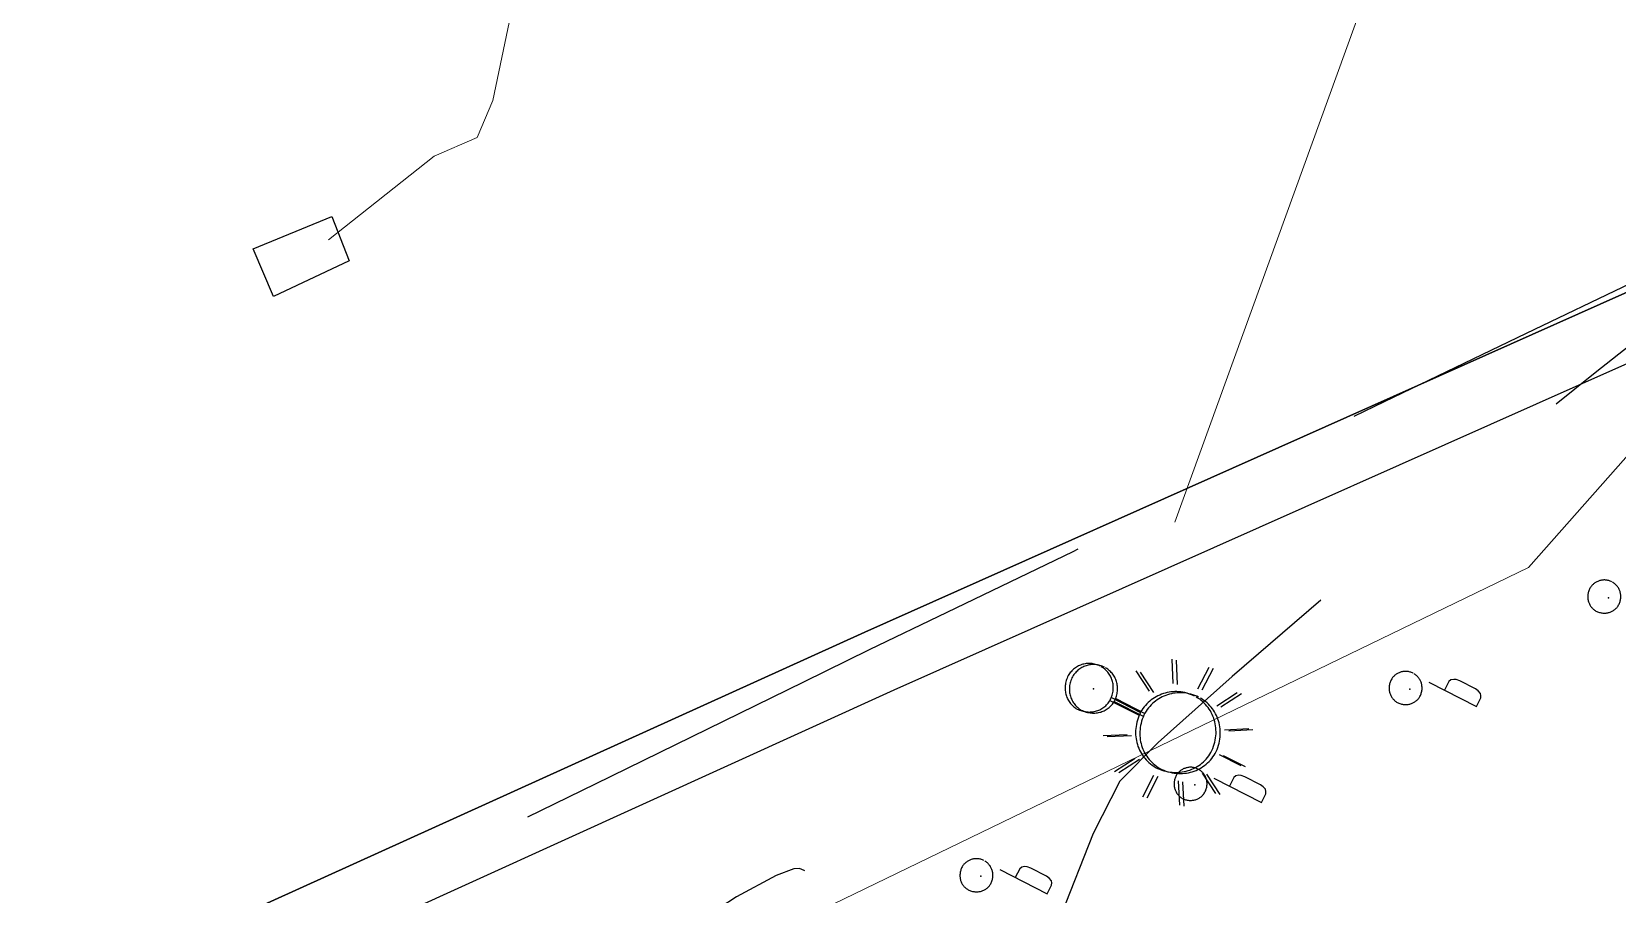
# Model space of a CAD drawing. Header units: metres. Extents: x 507606 to 508087, y 6966978 to 6967359.
# Drawn here: x 507772.42 to 507782.78, y 6967263.83 to 6967269.46 of the extents above; entities that cross this region are included whole.
import ezdxf

# ---------------------------------------------------------------- set-up
doc = ezdxf.new("R2010")
doc.units = ezdxf.units.M
doc.linetypes.add('ISO-DASHED2', pattern=[6, 4, -2])
for name, color, linetype in [('C_MANHOLE_PIT', 252, 'Continuous'), ('CON_EX. MIN', 253, 'ISO-DASHED2'), ('mga2020bdy', 252, 'Continuous'), ('mga2020ROAD_FURNITURE', 252, 'Continuous'), ('mga2020ROAD_KERB_BACK', 252, 'Continuous'), ('mga2020ROAD_KERB_LIP', 252, 'Continuous'), ('mga2020STR_POLES', 252, 'Continuous'), ('ROAD_FURNITURE', 252, 'Continuous'), ('STR_POLES', 252, 'Continuous')]:
    doc.layers.add(name, color=color, linetype=linetype)
doc.layers.add('C_UG_LINES', color=7, linetype='EXISTING_COMMUNICATIONS', lineweight=0, true_color=0xb061ff)
doc.layers.add('E_UG_LINES', color=7, linetype='EXISTING_ELECTRICITY_UG', lineweight=0, true_color=0xff2e2e)
doc.layers.add('S_RM_UG_PIPES', color=35, linetype='EXIST_RISINGMAIN', lineweight=0)
doc.styles.get("Standard").update_dxf_attribs({"font": 'ARIALN.TTF'})
doc.linetypes.add('EXIST_RISINGMAIN', pattern='A,5,-2.5,5,-2,["RM",Standard,S=2.5,R=0,X=0,Y=-1.25],-5,5,-2.5,5,-2.5', length=34.5)
doc.linetypes.add('EXISTING_COMMUNICATIONS', pattern='A,2,-2,2,-2,2,-2,["COMS",Standard,S=2.5,R=0,X=0,Y=-1.25],-9.75,2,-2,2,-2', length=29.75)
doc.linetypes.add('EXISTING_ELECTRICITY_UG', pattern='A,2,-2,2,-2,2,-2,["E-UG",Standard,S=2.5,R=0,X=0,Y=-1.25],-9.15,2,-2,2,-2', length=29.15)

# ---------------------------------------------------------------- blocks, each defined once
blk = doc.blocks.new('BAC S ELPS')
for p, q in [((-3.2316, 2.8722), (-3.3695, 2.7085)), ((-3.0867, 3.0279), (-3.2316, 2.8722)), ((-2.9352, 3.1753), (-3.0867, 3.0279)), ((-2.7776, 3.3145), (-2.9352, 3.1753)), ((-2.6141, 3.4452), (-2.7776, 3.3145)), ((-2.4452, 3.5674), (-2.6141, 3.4452)), ((-2.2711, 3.681), (-2.4452, 3.5674)), ((-2.0922, 3.7857), (-2.2711, 3.681)), ((-1.909, 3.8815), (-2.0922, 3.7857)), ((-1.7216, 3.9683), (-1.909, 3.8815)), ((-1.5306, 4.046), (-1.7216, 3.9683)), ((-1.3362, 4.1143), (-1.5306, 4.046)), ((-1.1388, 4.1732), (-1.3362, 4.1143)), ((-0.9387, 4.2227), (-1.1388, 4.1732)), ((-0.7364, 4.2624), (-0.9387, 4.2227)), ((-0.5322, 4.2924), (-0.7364, 4.2624)), ((-0.3263, 4.3125), (-0.5322, 4.2924)), ((-0.1193, 4.3226), (-0.3263, 4.3125)), ((0.0887, 4.3225), (-0.1193, 4.3226)), ((0.2971, 4.3122), (0.0887, 4.3225)), ((0.5057, 4.2915), (0.2971, 4.3122)), ((0.7141, 4.2602), (0.5057, 4.2915)), ((0.9219, 4.2184), (0.7141, 4.2602)), ((1.1288, 4.1658), (0.9219, 4.2184)), ((1.3344, 4.1023), (1.1288, 4.1658)), ((1.5385, 4.0278), (1.3344, 4.1023)), ((1.7405, 3.9422), (1.5385, 4.0278)), ((1.9403, 3.8453), (1.7405, 3.9422)), ((2.3221, 3.6233), (2.1349, 3.7385)), ((2.5014, 3.5001), (2.3221, 3.6233)), ((2.673, 3.3692), (2.5014, 3.5001)), ((2.8365, 3.2308), (2.673, 3.3692)), ((2.9918, 3.0854), (2.8365, 3.2308)), ((3.1389, 2.9332), (2.9918, 3.0854)), ((3.2775, 2.7745), (3.1389, 2.9332)), ((10.6539, -0.5997), (8.3255, 2.9986)), ((14.8872, 0.7761), (14.6755, 5.08)), ((19.2616, -0.1764), (21.2372, 3.6689)), ((-4.2829, 0.1895), (-4.2879, -0.0288)), ((-4.2671, 0.409), (-4.2829, 0.1895)), ((-4.2405, 0.6295), (-4.2671, 0.409)), ((-4.2029, 0.8506), (-4.2405, 0.6295)), ((-4.1542, 1.0718), (-4.2029, 0.8506)), ((-4.0942, 1.293), (-4.1542, 1.0718)), ((-4.0228, 1.5138), (-4.0942, 1.293)), ((-3.9398, 1.7338), (-4.0228, 1.5138)), ((-3.8451, 1.9528), (-3.9398, 1.7338)), ((-3.7385, 2.1703), (-3.8451, 1.9528)), ((-3.6234, 2.3574), (-3.7385, 2.1703)), ((-3.5003, 2.5369), (-3.6234, 2.3574)), ((-3.3695, 2.7085), (-3.5003, 2.5369)), ((3.4076, 2.6097), (3.2775, 2.7745)), ((3.5289, 2.4391), (3.4076, 2.6097)), ((3.6414, 2.2631), (3.5289, 2.4391)), ((3.7449, 2.0818), (3.6414, 2.2631)), ((3.8393, 1.8957), (3.7449, 2.0818)), ((3.9243, 1.7051), (3.8393, 1.8957)), ((3.9999, 1.5102), (3.9243, 1.7051)), ((4.066, 1.3115), (3.9999, 1.5102)), ((4.1224, 1.1091), (4.066, 1.3115)), ((4.1689, 0.9035), (4.1224, 1.1091)), ((4.2054, 0.695), (4.1689, 0.9035)), ((4.2318, 0.4839), (4.2054, 0.695)), ((4.2479, 0.2704), (4.2318, 0.4839)), ((4.2536, 0.055), (4.2479, 0.2704)), ((4.2487, -0.1621), (4.2536, 0.055)), ((-4.2879, -0.0288), (-4.2823, -0.2456)), ((-4.2823, -0.2456), (-4.2663, -0.4604)), ((-4.2663, -0.4604), (-4.2401, -0.6731)), ((-4.2401, -0.6731), (-4.2036, -0.8831)), ((-4.2036, -0.8831), (-4.1572, -1.0902)), ((-4.1572, -1.0902), (-4.1009, -1.2941)), ((-4.1009, -1.2941), (-4.0349, -1.4945)), ((-4.0349, -1.4945), (-3.9594, -1.6909)), ((-3.9594, -1.6909), (-3.8744, -1.8831)), ((-3.8744, -1.8831), (-3.7801, -2.0707)), ((-3.7801, -2.0707), (-3.6766, -2.2535)), ((-3.6766, -2.2535), (-3.5642, -2.431)), ((-3.5642, -2.431), (-3.4429, -2.6029)), ((-3.4429, -2.6029), (-3.3128, -2.769)), ((-3.3128, -2.769), (-3.1742, -2.9288)), ((3.2073, -2.8484), (3.344, -2.6831)), ((3.344, -2.6831), (3.4729, -2.5096)), ((3.4729, -2.5096), (3.5938, -2.3279)), ((3.5938, -2.3279), (3.7063, -2.138)), ((3.6689, -2.2225), (8.8194, -4.833)), ((3.7063, -2.138), (3.8126, -1.9204)), ((3.8126, -1.9204), (3.907, -1.7014)), ((3.907, -1.7014), (3.9898, -1.4817)), ((3.9511, -1.6933), (9.0664, -4.3391)), ((3.9898, -1.4817), (4.061, -1.2613)), ((4.061, -1.2613), (4.1208, -1.0407)), ((4.1208, -1.0407), (4.1693, -0.8201)), ((4.1693, -0.8201), (4.2067, -0.6)), ((4.2067, -0.6), (4.2331, -0.3805)), ((4.2331, -0.3805), (4.2487, -0.1621)), ((10.45, -2.5863), (10.1964, -2.8322)), ((10.7139, -2.3542), (10.45, -2.5863)), ((10.9877, -2.1361), (10.7139, -2.3542)), ((11.2705, -1.9323), (10.9877, -2.1361)), ((11.562, -1.7428), (11.2705, -1.9323)), ((11.8615, -1.568), (11.562, -1.7428)), ((12.1684, -1.4079), (11.8615, -1.568)), ((12.4821, -1.2629), (12.1684, -1.4079)), ((12.8021, -1.133), (12.4821, -1.2629)), ((13.1277, -1.0186), (12.8021, -1.133)), ((13.4584, -0.9198), (13.1277, -1.0186)), ((13.7936, -0.8368), (13.4584, -0.9198)), ((14.1326, -0.7698), (13.7936, -0.8368)), ((14.475, -0.719), (14.1326, -0.7698)), ((14.82, -0.6846), (14.475, -0.719)), ((15.1672, -0.6668), (14.82, -0.6846)), ((15.5159, -0.6658), (15.1672, -0.6668)), ((15.8656, -0.6818), (15.5159, -0.6658)), ((16.2156, -0.7151), (15.8656, -0.6818)), ((16.5655, -0.7657), (16.2156, -0.7151)), ((16.9144, -0.834), (16.5655, -0.7657)), ((17.262, -0.92), (16.9144, -0.834)), ((17.6076, -1.0241), (17.262, -0.92)), ((17.9507, -1.1464), (17.6076, -1.0241)), ((18.2905, -1.2871), (17.9507, -1.1464)), ((18.6266, -1.4464), (18.2905, -1.2871)), ((19.2626, -1.8127), (18.951, -1.6224)), ((19.5611, -2.0169), (19.2626, -1.8127)), ((19.8463, -2.2342), (19.5611, -2.0169)), ((20.1181, -2.4642), (19.8463, -2.2342)), ((20.3762, -2.7063), (20.1181, -2.4642)), ((20.6203, -2.96), (20.3762, -2.7063)), ((22.5778, -3.175), (26.2114, -0.8114)), ((-3.1742, -2.9288), (-3.0271, -3.0821)), ((-3.0271, -3.0821), (-2.8718, -3.2284)), ((-2.8718, -3.2284), (-2.7083, -3.3676)), ((-2.7083, -3.3676), (-2.5368, -3.4992)), ((-2.5368, -3.4992), (-2.3574, -3.6229)), ((-2.3574, -3.6229), (-2.1703, -3.7383)), ((-2.1703, -3.7383), (-1.9528, -3.8418)), ((-1.9528, -3.8418), (-1.7338, -3.9338)), ((-1.7338, -3.9338), (-1.5138, -4.0145)), ((-1.5138, -4.0145), (-1.2931, -4.0839)), ((-1.2931, -4.0839), (-1.072, -4.1422)), ((-1.072, -4.1422), (-0.8508, -4.1895)), ((-0.8508, -4.1895), (-0.6299, -4.2259)), ((-0.6299, -4.2259), (-0.4096, -4.2516)), ((-0.4096, -4.2516), (-0.1903, -4.2666)), ((-0.1903, -4.2666), (0.0278, -4.2711)), ((0.0278, -4.2711), (0.2442, -4.2651)), ((0.2442, -4.2651), (0.4586, -4.2489)), ((0.4586, -4.2489), (0.6707, -4.2225)), ((0.6707, -4.2225), (0.8802, -4.186)), ((0.8802, -4.186), (1.0866, -4.1395)), ((1.0866, -4.1395), (1.2897, -4.0832)), ((1.2897, -4.0832), (1.4892, -4.0172)), ((1.4892, -4.0172), (1.6846, -3.9416)), ((1.6846, -3.9416), (1.8757, -3.8565)), ((1.8757, -3.8565), (2.0621, -3.7621)), ((2.0621, -3.7621), (2.2435, -3.6584)), ((2.2435, -3.6584), (2.4195, -3.5455)), ((2.4195, -3.5455), (2.5898, -3.4237)), ((2.5898, -3.4237), (2.7541, -3.2929)), ((2.7541, -3.2929), (2.912, -3.1534)), ((2.912, -3.1534), (3.0632, -3.0051)), ((3.0632, -3.0051), (3.2073, -2.8484)), ((8.6363, -5.3554), (8.5189, -5.7231)), ((8.7729, -4.9889), (8.6363, -5.3554)), ((8.9288, -4.6241), (8.7729, -4.9889)), ((9.1044, -4.2616), (8.9288, -4.6241)), ((9.2974, -3.9497), (9.1044, -4.2616)), ((9.5037, -3.6506), (9.2974, -3.9497)), ((9.7227, -3.3645), (9.5037, -3.6506)), ((9.9538, -3.0916), (9.7227, -3.3645)), ((10.1964, -2.8322), (9.9538, -3.0916)), ((20.8503, -3.2247), (20.6203, -2.96)), ((21.0659, -3.4998), (20.8503, -3.2247)), ((21.2669, -3.7848), (21.0659, -3.4998)), ((21.4531, -4.0792), (21.2669, -3.7848)), ((21.6243, -4.3824), (21.4531, -4.0792)), ((21.7803, -4.6937), (21.6243, -4.3824)), ((21.9208, -5.0128), (21.7803, -4.6937)), ((22.0456, -5.339), (21.9208, -5.0128)), ((22.1545, -5.6717), (22.0456, -5.339)), ((6.738, -8.2902), (2.4341, -8.5019)), ((8.2112, -7.5601), (8.2039, -7.9234)), ((8.2039, -7.9234), (8.2141, -8.2839)), ((8.2363, -7.1948), (8.2112, -7.5601)), ((8.2141, -8.2839), (8.2416, -8.6412)), ((8.2794, -6.8278), (8.2363, -7.1948)), ((8.3407, -6.4599), (8.2794, -6.8278)), ((8.4204, -6.0915), (8.3407, -6.4599)), ((8.5189, -5.7231), (8.4204, -6.0915)), ((22.2473, -6.0105), (22.1545, -5.6717)), ((22.3237, -6.3547), (22.2473, -6.0105)), ((22.3836, -6.7039), (22.3237, -6.3547)), ((22.4267, -7.0574), (22.3836, -6.7039)), ((22.4528, -7.4147), (22.4267, -7.0574)), ((22.4269, -8.5038), (22.4531, -8.1384)), ((22.4617, -7.7752), (22.4528, -7.4147)), ((22.4531, -8.1384), (22.4617, -7.7752)), ((23.9536, -7.4083), (28.2575, -7.1966)), ((8.2416, -8.6412), (8.2862, -8.9947)), ((8.2862, -8.9947), (8.3476, -9.3438)), ((8.3476, -9.3438), (8.4255, -9.688)), ((8.4255, -9.688), (8.5199, -10.0268)), ((8.5199, -10.0268), (8.6304, -10.3596)), ((8.6304, -10.3596), (8.7568, -10.6857)), ((8.7568, -10.6857), (8.8988, -11.0048)), ((8.8988, -11.0048), (9.0563, -11.3162)), ((21.5551, -11.437), (21.7305, -11.0745)), ((21.7305, -11.0745), (21.8864, -10.7097)), ((21.8864, -10.7097), (22.0232, -10.3432)), ((22.0232, -10.3432), (22.141, -9.9754)), ((22.141, -9.9754), (22.2401, -9.6071)), ((22.2401, -9.6071), (22.3206, -9.2387)), ((22.3206, -9.2387), (22.3828, -8.8707)), ((22.3828, -8.8707), (22.4269, -8.5038)), ((8.1139, -12.5236), (4.4803, -14.8872)), ((9.0563, -11.3162), (9.229, -11.6193)), ((9.229, -11.6193), (9.4166, -11.9137)), ((9.4166, -11.9137), (9.619, -12.1987)), ((9.619, -12.1987), (9.8359, -12.4739)), ((9.8359, -12.4739), (10.0671, -12.7385)), ((10.0671, -12.7385), (10.3122, -12.9922)), ((10.3122, -12.9922), (10.5712, -13.2343)), ((10.5712, -13.2343), (10.8438, -13.4644)), ((10.8438, -13.4644), (11.1296, -13.6817)), ((11.1296, -13.6817), (11.4286, -13.8858)), ((11.4286, -13.8858), (11.7405, -14.0762)), ((18.7951, -14.1213), (19.0982, -13.9486)), ((19.0982, -13.9486), (19.3926, -13.7609)), ((19.3926, -13.7609), (19.6776, -13.5585)), ((19.6776, -13.5585), (19.9528, -13.3416)), ((19.9528, -13.3416), (20.2174, -13.1104)), ((20.2174, -13.1104), (20.4711, -12.8652)), ((20.4711, -12.8652), (20.7132, -12.6062)), ((20.7132, -12.6062), (20.9433, -12.3337)), ((20.9433, -12.3337), (21.1606, -12.0478)), ((21.1606, -12.0478), (21.3647, -11.7488)), ((21.3647, -11.7488), (21.5551, -11.437)), ((23.0011, -11.7827), (26.8464, -13.723)), ((11.3947, -15.5222), (9.4544, -19.3675)), ((11.7405, -14.0762), (12.103, -14.2515)), ((12.103, -14.2515), (12.4678, -14.4071)), ((12.4678, -14.4071), (12.8343, -14.5434)), ((12.8343, -14.5434), (13.202, -14.6606)), ((13.202, -14.6606), (13.5704, -14.7589)), ((13.5704, -14.7589), (13.9388, -14.8384)), ((13.9388, -14.8384), (14.3068, -14.8996)), ((14.3068, -14.8996), (14.6737, -14.9425)), ((14.6737, -14.9425), (15.039, -14.9674)), ((15.039, -14.9674), (15.4023, -14.9746)), ((15.4023, -14.9746), (15.7628, -14.9642)), ((15.7628, -14.9642), (16.1201, -14.9366)), ((15.7691, -16.4747), (15.9808, -20.7786)), ((16.1201, -14.9366), (16.4736, -14.8919)), ((16.4736, -14.8919), (16.8227, -14.8304)), ((16.8227, -14.8304), (17.1669, -14.7524)), ((17.1669, -14.7524), (17.5057, -14.6579)), ((17.5057, -14.6579), (17.8385, -14.5474)), ((17.8385, -14.5474), (18.1646, -14.4209)), ((18.1646, -14.4209), (18.4837, -14.2788)), ((18.4837, -14.2788), (18.7951, -14.1213)), ((20.0025, -15.0989), (22.3661, -18.6972))]:
    blk.add_line(p, q)
blk = doc.blocks.new('BAC R BOL SMALL')
for p, q in [((-1.1654, 4.2401), (-1.367, 4.1804)), ((-0.9611, 4.2902), (-1.1654, 4.2401)), ((-0.7544, 4.3306), (-0.9611, 4.2902)), ((-0.5458, 4.3611), (-0.7544, 4.3306)), ((-0.3356, 4.3816), (-0.5458, 4.3611)), ((-0.1241, 4.392), (-0.3356, 4.3816)), ((0.0882, 4.3922), (-0.1241, 4.392)), ((0.301, 4.3821), (0.0882, 4.3922)), ((0.5139, 4.3616), (0.301, 4.3821)), ((0.7265, 4.3305), (0.5139, 4.3616)), ((0.9385, 4.2888), (0.7265, 4.3305)), ((1.1495, 4.2362), (0.9385, 4.2888)), ((1.359, 4.1728), (1.1495, 4.2362)), ((-4.3679, 0.1747), (-4.3729, -0.0484)), ((-4.3519, 0.3993), (-4.3679, 0.1747)), ((-4.3247, 0.625), (-4.3519, 0.3993)), ((-4.2862, 0.8515), (-4.3247, 0.625)), ((-4.2362, 1.0785), (-4.2862, 0.8515)), ((-4.1746, 1.3056), (-4.2362, 1.0785)), ((-4.1012, 1.5325), (-4.1746, 1.3056)), ((-4.0159, 1.7589), (-4.1012, 1.5325)), ((-3.9185, 1.9844), (-4.0159, 1.7589)), ((-3.8088, 2.2087), (-3.9185, 1.9844)), ((-3.6931, 2.3988), (-3.8088, 2.2087)), ((-3.569, 2.5811), (-3.6931, 2.3988)), ((-3.4369, 2.7554), (-3.569, 2.5811)), ((-3.2973, 2.9215), (-3.4369, 2.7554)), ((-3.1504, 3.0794), (-3.2973, 2.9215)), ((-2.9967, 3.229), (-3.1504, 3.0794)), ((-2.8365, 3.3701), (-2.9967, 3.229)), ((-2.6702, 3.5026), (-2.8365, 3.3701)), ((-2.4982, 3.6265), (-2.6702, 3.5026)), ((-2.3209, 3.7415), (-2.4982, 3.6265)), ((-2.1385, 3.8476), (-2.3209, 3.7415)), ((-1.9516, 3.9447), (-2.1385, 3.8476)), ((-1.7605, 4.0325), (-1.9516, 3.9447)), ((-1.5655, 4.1112), (-1.7605, 4.0325)), ((-1.367, 4.1804), (-1.5655, 4.1112)), ((1.5668, 4.0983), (1.359, 4.1728)), ((1.7725, 4.0127), (1.5668, 4.0983)), ((1.9756, 3.9158), (1.7725, 4.0127)), ((2.364, 3.6868), (2.1736, 3.8056)), ((2.5466, 3.5598), (2.364, 3.6868)), ((2.7214, 3.4249), (2.5466, 3.5598)), ((2.8881, 3.2825), (2.7214, 3.4249)), ((3.0465, 3.1328), (2.8881, 3.2825)), ((3.1966, 2.9762), (3.0465, 3.1328)), ((3.3382, 2.813), (3.1966, 2.9762)), ((3.4711, 2.6437), (3.3382, 2.813)), ((3.5951, 2.4684), (3.4711, 2.6437)), ((3.7101, 2.2875), (3.5951, 2.4684)), ((3.816, 2.1015), (3.7101, 2.2875)), ((3.9126, 1.9105), (3.816, 2.1015)), ((3.9998, 1.7149), (3.9126, 1.9105)), ((4.0773, 1.5151), (3.9998, 1.7149)), ((4.145, 1.3114), (4.0773, 1.5151)), ((4.2028, 1.1041), (4.145, 1.3114)), ((4.2506, 0.8936), (4.2028, 1.1041)), ((4.2881, 0.6801), (4.2506, 0.8936)), ((4.3152, 0.4641), (4.2881, 0.6801)), ((4.3318, 0.2458), (4.3152, 0.4641)), ((4.3376, 0.0256), (4.3318, 0.2458)), ((4.3327, -0.1962), (4.3376, 0.0256)), ((6.1384, 1.5522), (18.6973, -4.9036)), ((11.43, 1.6933), (10.2659, -0.5997)), ((11.9592, 2.1519), (11.43, 1.6933)), ((12.7353, 2.293), (11.9592, 2.1519)), ((13.3703, 2.2225), (12.7353, 2.293)), ((14.3228, 1.905), (13.3703, 2.2225)), ((18.4856, -0.2117), (14.3228, 1.905)), ((-4.3729, -0.0484), (-4.367, -0.2697)), ((-4.367, -0.2697), (-4.3504, -0.4889)), ((-4.3504, -0.4889), (-4.3233, -0.7057)), ((-4.3233, -0.7057), (-4.2858, -0.9197)), ((-4.2858, -0.9197), (-4.2381, -1.1305)), ((-4.2381, -1.1305), (-4.1802, -1.3379)), ((-4.1802, -1.3379), (-4.1125, -1.5415)), ((-4.1125, -1.5415), (-4.035, -1.741)), ((-4.035, -1.741), (-3.9478, -1.936)), ((-3.9478, -1.936), (-3.8512, -2.1263)), ((-3.8512, -2.1263), (-3.7453, -2.3115)), ((-3.7453, -2.3115), (-3.6303, -2.4912)), ((-3.6303, -2.4912), (-3.5063, -2.6651)), ((-3.5063, -2.6651), (-3.3734, -2.8329)), ((-3.3734, -2.8329), (-3.2318, -2.9943)), ((-3.2318, -2.9943), (-3.0817, -3.1489)), ((-3.0817, -3.1489), (-2.9233, -3.2965)), ((-2.9233, -3.2965), (-2.7566, -3.4365)), ((-2.7566, -3.4365), (-2.5818, -3.5688)), ((-2.5818, -3.5688), (-2.3992, -3.6931)), ((-2.3992, -3.6931), (-2.2088, -3.8088)), ((-2.2088, -3.8088), (-1.9877, -3.9154)), ((-1.9877, -3.9154), (-1.7652, -4.0101)), ((-1.7652, -4.0101), (-1.5416, -4.0931)), ((-1.5416, -4.0931), (-1.3173, -4.1646)), ((-1.3173, -4.1646), (-1.0926, -4.2245)), ((1.1005, -4.2241), (1.307, -4.1671)), ((1.307, -4.1671), (1.5099, -4.1002)), ((1.5099, -4.1002), (1.7087, -4.0236)), ((1.7087, -4.0236), (1.9031, -3.9375)), ((1.9031, -3.9375), (2.0929, -3.842)), ((2.0929, -3.842), (2.2776, -3.7372)), ((2.2776, -3.7372), (2.457, -3.6233)), ((2.457, -3.6233), (2.6306, -3.5003)), ((2.6306, -3.5003), (2.7982, -3.3685)), ((2.7982, -3.3685), (2.9594, -3.2279)), ((2.9594, -3.2279), (3.1139, -3.0788)), ((3.1139, -3.0788), (3.2613, -2.9211)), ((3.2613, -2.9211), (3.4013, -2.7552)), ((3.4013, -2.7552), (3.5336, -2.5811)), ((3.5336, -2.5811), (3.6578, -2.3989)), ((3.6578, -2.3989), (3.7736, -2.2088)), ((3.7736, -2.2088), (3.8833, -1.9876)), ((3.8833, -1.9876), (3.9807, -1.7651)), ((3.9807, -1.7651), (4.066, -1.5415)), ((4.066, -1.5415), (4.1394, -1.3172)), ((4.1394, -1.3172), (4.201, -1.0925)), ((4.201, -1.0925), (4.251, -0.8677)), ((4.251, -0.8677), (4.2895, -0.6432)), ((4.2895, -0.6432), (4.3167, -0.4192)), ((4.3167, -0.4192), (4.3327, -0.1962)), ((19.1911, -0.7409), (18.4856, -0.2117)), ((18.6973, -4.9036), (19.8614, -2.6106)), ((19.7909, -1.4111), (19.1911, -0.7409)), ((19.8967, -2.0109), (19.7909, -1.4111)), ((19.8614, -2.6106), (19.8967, -2.0109)), ((-1.0926, -4.2245), (-0.8679, -4.2732)), ((-0.8679, -4.2732), (-0.6435, -4.3106)), ((-0.6435, -4.3106), (-0.4197, -4.337)), ((-0.4197, -4.337), (-0.1969, -4.3525)), ((-0.1969, -4.3525), (0.0246, -4.3573)), ((0.0246, -4.3573), (0.2444, -4.3514)), ((0.2444, -4.3514), (0.4623, -4.335)), ((0.4623, -4.335), (0.6778, -4.3082)), ((0.6778, -4.3082), (0.8906, -4.2712)), ((0.8906, -4.2712), (1.1005, -4.2241))]:
    blk.add_line(p, q)
blk = doc.blocks.new('XE_SURVEY')
at = {"layer": 'C_MANHOLE_PIT', "flags": 128}
blk.add_lwpolyline([(507774.004, 6967267.729), (507773.871, 6967268.041), (507774.384, 6967268.251), (507774.498, 6967267.962), (507774.004, 6967267.729)], dxfattribs=at)
at = {"layer": 'C_UG_LINES', "flags": 128}
blk.add_lwpolyline([(507774.363, 6967268.099), (507775.053, 6967268.646), (507775.333, 6967268.767), (507775.437, 6967269.009), (507776.061, 6967271.996), (507776.573, 6967274.443), (507777.276, 6967277.87), (507777.289, 6967278.077), (507777.152, 6967278.426), (507775.48, 6967280.857)], dxfattribs=at)
at = {"layer": 'E_UG_LINES', "flags": 128}
blk.add_lwpolyline([(507776.461, 6967280.693), (507777.86, 6967278.217), (507780.485, 6967273.574), (507781.269, 6967271.026), (507781.18, 6967269.808), (507779.892, 6967266.257)], dxfattribs=at)
at = {"layer": 'mga2020bdy'}
blk.add_polyline3d([(507725.12, 6967234.215, 4.399), (507729.394, 6967236.807, 4.457), (507733.025, 6967239.048, 4.469), (507736.099, 6967240.948, 4.453), (507736.683, 6967241.307, 4.439), (507736.984, 6967241.434, 4.433), (507737.975, 6967242.376, 4.424), (507738.004, 6967242.42, 4.422), (507740.823, 6967244.174, 4.457), (507752.055, 6967251.199, 4.526), (507759.125, 6967255.643, 4.481), (507762.514, 6967257.759, 4.509), (507764.07, 6967258.697, 4.52), (507768.065, 6967260.922, 4.549), (507768.442, 6967261.119, 4.552), (507772.933, 6967263.302, 4.591), (507777.867, 6967265.538, 4.636), (507783.882, 6967268.22, 4.692)], dxfattribs=at)
at = {"layer": 'mga2020ROAD_FURNITURE'}
for p in [(507782.725, 6967265.763, 4.793), (507782.725, 6967265.763, 4.793), (507781.427, 6967265.166, 4.809), (507781.427, 6967265.166, 4.809), (507780.023, 6967264.54, 4.807), (507780.023, 6967264.54, 4.807), (507778.624, 6967263.944, 4.872), (507778.624, 6967263.944, 4.872)]:
    blk.add_point(p, dxfattribs=at)
at = {"layer": 'mga2020ROAD_KERB_BACK'}
blk.add_polyline3d([(507738.223, 6967241.459, 4.533), (507740.515, 6967242.826, 4.522), (507741.08, 6967243.821, 4.564), (507746.512, 6967247.222, 4.614), (507752.296, 6967250.839, 4.645), (507757.897, 6967254.353, 4.628), (507759.174, 6967254.499, 4.586), (507761.385, 6967256.001, 4.626), (507762.507, 6967257.253, 4.631), (507763.096, 6967257.616, 4.635), (507767.431, 6967260.102, 4.666), (507768.249, 6967260.537, 4.672), (507771.894, 6967262.35, 4.704), (507773.157, 6967262.932, 4.715), (507778.059, 6967265.162, 4.76), (507784.045, 6967267.826, 4.809)], dxfattribs=at)
at = {"layer": 'mga2020ROAD_KERB_LIP'}
blk.add_polyline3d([(507783.882, 6967268.22, 4.692), (507777.867, 6967265.538, 4.636), (507772.933, 6967263.302, 4.591), (507768.442, 6967261.119, 4.552), (507768.065, 6967260.922, 4.549), (507764.07, 6967258.697, 4.52), (507762.514, 6967257.759, 4.509), (507759.125, 6967255.643, 4.481), (507757.465, 6967254.567, 4.496), (507752.055, 6967251.199, 4.526), (507746.24, 6967247.552, 4.502), (507740.823, 6967244.174, 4.457), (507737.975, 6967242.376, 4.424)], dxfattribs=at)
at = {"layer": 'mga2020STR_POLES'}
blk.add_point((507779.361, 6967265.167, 5.003), dxfattribs=at)
blk.add_point((507779.361, 6967265.167, 5.003), dxfattribs=at)
at = {"layer": 'S_RM_UG_PIPES'}
blk.add_lwpolyline([(507783.039, 6967266.904), (507782.203, 6967265.96), (507774.912, 6967262.433), (507770.442, 6967260.194), (507766.016, 6967257.868), (507761.895, 6967255.703), (507756.943, 6967252.598), (507752.253, 6967249.657), (507747.988, 6967247.118), (507745.41, 6967245.584), (507743.691, 6967244.561), (507741.135, 6967242.99), (507734.787, 6967238.996), (507730.555, 6967236.333), (507726.045, 6967234.185), (507725.096, 6967233.748), (507720.809, 6967233.41), (507720.216, 6967230.822)], dxfattribs=at)
at = {"layer": 'mga2020STR_POLES', "xscale": 0.03685633239179731, "yscale": 0.03685633239179731, "zscale": 0.03685633239179731, "rotation": 0.001583333339407246}
blk.add_blockref('BAC S ELPS', (507779.361, 6967265.167, 5.003), dxfattribs=at)
at = {"layer": 'ROAD_FURNITURE', "xscale": 0.0247222863170386, "yscale": 0.0247222863170386, "zscale": 0.0247222863170386}
for p in [(507782.698, 6967265.77, 4.793), (507781.4, 6967265.173, 4.809), (507779.995, 6967264.547, 4.807), (507778.596, 6967263.95, 4.872)]:
    blk.add_blockref('BAC R BOL SMALL', p, dxfattribs=at)
at = {"layer": 'STR_POLES', "xscale": 0.03687157017581594, "yscale": 0.03687157017581594, "zscale": 0.03687157017581594}
blk.add_blockref('BAC S ELPS', (507779.333, 6967265.174, 5.003), dxfattribs=at)
blk = doc.blocks.new('XE_CONTOURS EXIST_1')
at = {"layer": 'CON_EX. MIN', "color": 253, "linetype": 'ISO-DASHED2', "lineweight": -3, "flags": 128}
for points, elevation in [([(507794.311, 6967274.857), (507794.32, 6967274.856), (507794.363, 6967274.854), (507794.455, 6967274.851), (507794.546, 6967274.85), (507794.706, 6967274.902), (507794.973, 6967274.991), (507795.117, 6967275.029), (507794.942, 6967274.941), (507794.546, 6967274.762), (507794.138, 6967274.58), (507793.927, 6967274.482), (507793.78, 6967274.364), (507793.637, 6967274.24), (507793.401, 6967274.043), (507792.88, 6967273.607), (507792.257, 6967273.085), (507791.718, 6967272.634), (507791.448, 6967272.406), (507791.239, 6967272.226), (507790.959, 6967271.982), (507790.751, 6967271.8), (507790.524, 6967271.602), (507790.143, 6967271.269), (507789.783, 6967270.955), (507789.618, 6967270.812), (507789.555, 6967270.76), (507789.491, 6967270.707), (507789.342, 6967270.594), (507789.178, 6967270.471), (507789.072, 6967270.393), (507788.964, 6967270.316), (507788.825, 6967270.24), (507788.672, 6967270.157), (507788.502, 6967270.053), (507788.322, 6967269.946), (507788.022, 6967269.806), (507787.318, 6967269.481), (507786.412, 6967269.064), (507785.503, 6967268.645), (507784.793, 6967268.318), (507784.481, 6967268.175), (507784.326, 6967268.104), (507784.118, 6967268.008), (507783.964, 6967267.936), (507783.779, 6967267.852), (507783.448, 6967267.701), (507783.1, 6967267.536), (507782.865, 6967267.41), (507782.637, 6967267.232), (507782.168, 6967266.851), (507781.554, 6967266.342), (507780.889, 6967265.783), (507780.267, 6967265.249), (507779.784, 6967264.817), (507779.533, 6967264.565), (507779.359, 6967264.223), (507779.147, 6967263.687), (507778.926, 6967263.11), (507778.766, 6967262.723), (507778.665, 6967262.527), (507778.611, 6967262.461), (507778.589, 6967262.45), (507778.566, 6967262.455), (507778.505, 6967262.505), (507778.383, 6967262.661), (507778.181, 6967262.973), (507777.9, 6967263.426), (507777.686, 6967263.749), (507777.547, 6967263.919), (507777.471, 6967263.982), (507777.44, 6967263.994), (507777.402, 6967263.992), (507777.287, 6967263.95), (507777.028, 6967263.809), (507776.581, 6967263.519), (507775.977, 6967263.093), (507775.477, 6967262.727), (507775.248, 6967262.557), (507775.129, 6967262.49), (507774.972, 6967262.398), (507774.883, 6967262.321), (507774.975, 6967262.102), (507775.215, 6967261.589), (507775.523, 6967260.918), (507775.819, 6967260.221), (507775.992, 6967259.735), (507776.058, 6967259.456), (507776.062, 6967259.328), (507776.05, 6967259.284), (507776.025, 6967259.252), (507775.913, 6967259.18), (507775.61, 6967259.058), (507775.008, 6967258.871), (507774.052, 6967258.61), (507773.017, 6967258.332), (507772.062, 6967258.053), (507771.462, 6967257.837), (507771.16, 6967257.685), (507771.049, 6967257.59), (507771.024, 6967257.545), (507771.017, 6967257.495), (507771.043, 6967257.363), (507771.169, 6967257.094), (507771.47, 6967256.629), (507771.997, 6967255.935), (507772.61, 6967255.186), (507773.218, 6967254.462), (507773.734, 6967253.839), (507774.067, 6967253.395), (507774.349, 6967252.934), (507774.781, 6967252.192), (507775.308, 6967251.273), (507775.872, 6967250.28), (507776.418, 6967249.317), (507776.888, 6967248.487), (507777.225, 6967247.893), (507777.373, 6967247.64), (507777.539, 6967247.425), (507777.774, 6967247.143), (507777.958, 6967246.945), (507778.192, 6967246.785), (507778.738, 6967246.428), (507779.498, 6967245.935), (507780.373, 6967245.366), (507781.262, 6967244.784), (507782.067, 6967244.251), (507782.688, 6967243.827), (507783.026, 6967243.574), (507783.307, 6967243.277), (507783.681, 6967242.826), (507784.101, 6967242.298), (507784.52, 6967241.771), (507784.893, 6967241.319), (507785.173, 6967241.02), (507785.5, 6967240.776), (507786.132, 6967240.342), (507786.982, 6967239.773), (507787.962, 6967239.122), (507788.984, 6967238.443), (507789.962, 6967237.79), (507790.806, 6967237.218), (507791.43, 6967236.78), (507791.747, 6967236.53), (507791.997, 6967236.216), (507792.32, 6967235.738), (507792.675, 6967235.174), (507793.021, 6967234.601), (507793.315, 6967234.099), (507793.518, 6967233.743), (507793.734, 6967233.321), (507794.06, 6967232.647), (507794.442, 6967231.845), (507794.826, 6967231.039), (507795.158, 6967230.353), (507795.382, 6967229.911), (507795.601, 6967229.525), (507795.921, 6967228.982), (507796.293, 6967228.361), (507796.673, 6967227.746), (507797.013, 6967227.217), (507797.267, 6967226.856), (507797.535, 6967226.545), (507797.964, 6967226.082), (507798.489, 6967225.534), (507799.046, 6967224.963), (507799.573, 6967224.434), (507800.004, 6967224.012), (507800.276, 6967223.76), (507800.568, 6967223.542), (507800.998, 6967223.251), (507801.497, 6967222.922), (507801.996, 6967222.593), (507802.424, 6967222.299), (507802.713, 6967222.078), (507803.02, 6967221.764), (507803.585, 6967221.148), (507804.318, 6967220.336), (507805.127, 6967219.432), (507805.921, 6967218.539), (507806.608, 6967217.763), (507807.098, 6967217.207), (507807.3, 6967216.975), (507807.41, 6967216.814), (507807.555, 6967216.592), (507807.667, 6967216.432), (507807.826, 6967216.267), (507808.176, 6967215.917), (507808.634, 6967215.461), (507809.116, 6967214.979), (507809.541, 6967214.552), (507809.827, 6967214.261), (507810.106, 6967213.961), (507810.569, 6967213.456), (507811.135, 6967212.837), (507811.722, 6967212.193), (507812.25, 6967211.614), (507812.636, 6967211.189), (507812.801, 6967211.008), (507812.91, 6967210.896), (507813.055, 6967210.744), (507813.148, 6967210.624), (507813.188, 6967210.449), (507813.227, 6967210.186), (507813.259, 6967209.99), (507813.336, 6967209.739), (507813.519, 6967209.157), (507813.774, 6967208.36), (507814.066, 6967207.463), (507814.36, 6967206.583), (507814.623, 6967205.833), (507814.818, 6967205.331), (507815.038, 6967204.895), (507815.431, 6967204.177), (507815.944, 6967203.261), (507816.525, 6967202.236), (507817.123, 6967201.185), (507817.686, 6967200.197), (507818.162, 6967199.357), (507818.499, 6967198.751), (507818.645, 6967198.466), (507818.719, 6967198.117), (507818.79, 6967197.609), (507818.861, 6967197.1), (507818.932, 6967196.75), (507819.073, 6967196.441), (507819.355, 6967195.881), (507819.716, 6967195.188), (507820.092, 6967194.478), (507820.419, 6967193.87), (507820.633, 6967193.48), (507820.84, 6967193.139), (507821.151, 6967192.651), (507821.506, 6967192.096), (507821.85, 6967191.553), (507822.123, 6967191.101), (507822.269, 6967190.82), (507822.348, 6967190.513), (507822.429, 6967190.06), (507822.504, 6967189.556), (507822.564, 6967189.097), (507822.604, 6967188.777), (507822.646, 6967188.435), (507822.706, 6967187.922), (507822.763, 6967187.349), (507822.795, 6967186.831), (507822.78, 6967186.478), (507822.622, 6967186.128), (507822.268, 6967185.484), (507821.799, 6967184.656), (507821.3, 6967183.757), (507820.851, 6967182.895), (507820.584, 6967182.308), (507820.465, 6967181.964), (507820.435, 6967181.794), (507820.436, 6967181.73), (507820.449, 6967181.668), (507820.504, 6967181.524), (507820.652, 6967181.26), (507820.952, 6967180.84), (507821.443, 6967180.247), (507822, 6967179.635), (507822.556, 6967179.064), (507823.046, 6967178.594), (507823.403, 6967178.285), (507823.852, 6967178.015), (507824.656, 6967177.601), (507825.697, 6967177.092), (507826.859, 6967176.536), (507828.024, 6967175.979), (507829.078, 6967175.469), (507829.902, 6967175.054), (507830.381, 6967174.782), (507830.801, 6967174.444), (507831.394, 6967173.911), (507832.075, 6967173.272), (507832.761, 6967172.617), (507833.367, 6967172.033), (507833.807, 6967171.611), (507833.997, 6967171.439), (507834.159, 6967171.407), (507834.388, 6967171.388), (507834.558, 6967171.373), (507834.835, 6967171.328), (507835.487, 6967171.219), (507836.374, 6967171.069), (507837.357, 6967170.902), (507838.294, 6967170.741), (507839.047, 6967170.609), (507839.474, 6967170.528), (507839.829, 6967170.442), (507840.335, 6967170.31), (507840.913, 6967170.154), (507841.488, 6967169.999), (507841.98, 6967169.867), (507842.314, 6967169.78), (507842.717, 6967169.693), (507843.298, 6967169.577), (507843.935, 6967169.445), (507844.51, 6967169.315), (507844.902, 6967169.202), (507845.288, 6967169.002), (507845.989, 6967168.6), (507846.88, 6967168.078), (507847.838, 6967167.519), (507848.738, 6967167.003), (507849.456, 6967166.613), (507849.867, 6967166.432), (507850.23, 6967166.41), (507850.761, 6967166.443), (507851.376, 6967166.505), (507851.992, 6967166.57), (507852.527, 6967166.612), (507852.897, 6967166.604), (507853.29, 6967166.479), (507854.086, 6967166.183), (507855.183, 6967165.759), (507856.475, 6967165.25), (507857.858, 6967164.7), (507859.228, 6967164.152), (507860.48, 6967163.648), (507861.511, 6967163.233), (507862.215, 6967162.95), (507862.489, 6967162.841), (507862.636, 6967162.811), (507862.833, 6967162.777), (507862.949, 6967162.75), (507863.041, 6967162.648), (507863.129, 6967162.538), (507863.258, 6967162.404), (507863.551, 6967162.101), (507863.917, 6967161.725), (507864.263, 6967161.37), (507864.497, 6967161.132), (507864.786, 6967160.847), (507865.489, 6967160.156), (507866.531, 6967159.132), (507867.836, 6967157.85), (507869.33, 6967156.383), (507870.937, 6967154.806), (507872.582, 6967153.193), (507874.189, 6967151.617), (507875.683, 6967150.152), (507876.99, 6967148.873), (507878.033, 6967147.854), (507878.737, 6967147.168), (507879.028, 6967146.889), (507879.257, 6967146.708), (507879.593, 6967146.458), (507879.966, 6967146.185), (507880.307, 6967145.94), (507880.545, 6967145.771), (507880.896, 6967145.534), (507881.706, 6967144.991), (507882.859, 6967144.22), (507884.241, 6967143.296), (507885.734, 6967142.299), (507887.223, 6967141.304), (507888.593, 6967140.389), (507889.726, 6967139.632), (507890.508, 6967139.109), (507890.823, 6967138.899), (507891.087, 6967138.713), (507891.431, 6967138.47), (507891.604, 6967138.346), (507891.633, 6967138.3), (507891.66, 6967138.257), (507891.696, 6967138.206), (507891.733, 6967138.171), (507891.772, 6967138.134), (507892.027, 6967137.93), (507892.724, 6967137.372), (507893.766, 6967136.536), (507895.056, 6967135.502), (507896.497, 6967134.346), (507897.992, 6967133.145), (507899.443, 6967131.978), (507900.754, 6967130.923), (507901.827, 6967130.056), (507902.566, 6967129.455), (507902.872, 6967129.198), (507903.106, 6967128.932), (507903.425, 6967128.537), (507903.734, 6967128.134), (507903.937, 6967127.844), (507904.087, 6967127.524), (507904.387, 6967126.838), (507904.793, 6967125.906), (507905.259, 6967124.845), (507905.74, 6967123.776), (507906.191, 6967122.816), (507906.567, 6967122.085), (507906.824, 6967121.702), (507907.224, 6967121.457), (507907.865, 6967121.188), (507908.634, 6967120.913), (507909.417, 6967120.652), (507910.1, 6967120.423), (507910.57, 6967120.246), (507911.052, 6967120.013), (507911.85, 6967119.612), (507912.823, 6967119.117), (507913.834, 6967118.6), (507914.744, 6967118.135), (507915.414, 6967117.797), (507915.706, 6967117.657), (507915.937, 6967117.629), (507916.253, 6967117.613), (507916.489, 6967117.607), (507916.838, 6967117.609), (507917.7, 6967117.618), (507918.933, 6967117.634), (507920.394, 6967117.661), (507921.942, 6967117.698), (507923.436, 6967117.75), (507924.733, 6967117.816), (507925.692, 6967117.899), (507926.171, 6967118.001), (507926.537, 6967118.376), (507927.008, 6967119.058), (507927.507, 6967119.883), (507927.959, 6967120.691), (507928.288, 6967121.317), (507928.419, 6967121.599), (507928.351, 6967121.799), (507928.22, 6967122.071), (507928.166, 6967122.257), (507928.395, 6967122.411), (507928.943, 6967122.727), (507929.653, 6967123.123), (507930.367, 6967123.515), (507930.928, 6967123.819), (507931.179, 6967123.952), (507931.333, 6967124.014), (507931.541, 6967124.09), (507931.68, 6967124.134), (507931.863, 6967124.13), (507932.045, 6967124.127), (507932.194, 6967124.172), (507932.419, 6967124.255), (507932.578, 6967124.333), (507932.736, 6967124.56), (507933.056, 6967125.054), (507933.449, 6967125.644), (507933.824, 6967126.158), (507934.091, 6967126.423), (507934.431, 6967126.456), (507934.98, 6967126.415), (507935.574, 6967126.339), (507935.971, 6967126.278), (507936.17, 6967126.245), (507936.235, 6967126.233), (507936.244, 6967126.232), (507936.245, 6967126.231), (507936.247, 6967126.229), (507936.248, 6967126.227)], 4.8), ([(507784.672, 6967268.672), (507784.672, 6967268.671), (507784.672, 6967268.669), (507784.672, 6967268.668), (507784.479, 6967268.578), (507784.097, 6967268.4), (507783.825, 6967268.273), (507783.626, 6967268.179), (507783.358, 6967268.05), (507783.16, 6967267.955), (507782.868, 6967267.815), (507782.187, 6967267.488), (507781.259, 6967267.041), (507780.224, 6967266.544), (507779.225, 6967266.063), (507778.402, 6967265.666), (507777.896, 6967265.422), (507777.467, 6967265.212), (507776.839, 6967264.905), (507776.105, 6967264.546), (507775.359, 6967264.18), (507774.691, 6967263.852), (507774.196, 6967263.609), (507773.964, 6967263.495), (507773.777, 6967263.404), (507773.511, 6967263.274), (507773.245, 6967263.144), (507773.058, 6967263.052), (507772.803, 6967262.927), (507772.4, 6967262.727), (507772.025, 6967262.542), (507771.856, 6967262.458), (507771.796, 6967262.427), (507771.736, 6967262.396), (507771.584, 6967262.317), (507771.394, 6967262.214), (507771.146, 6967262.04), (507770.565, 6967261.629), (507769.813, 6967261.092), (507769.051, 6967260.541), (507768.44, 6967260.088), (507768.14, 6967259.845), (507767.968, 6967259.577), (507767.752, 6967259.169), (507767.538, 6967258.759), (507767.371, 6967258.485), (507767.146, 6967258.287), (507766.759, 6967257.987), (507766.327, 6967257.648), (507766.029, 6967257.389), (507765.872, 6967257.223), (507765.814, 6967257.133), (507765.802, 6967257.096), (507765.803, 6967257.065), (507765.835, 6967256.965), (507765.949, 6967256.734), (507766.2, 6967256.304), (507766.614, 6967255.632), (507767.067, 6967254.894), (507767.478, 6967254.178), (507767.725, 6967253.68), (507767.836, 6967253.381), (507767.865, 6967253.227), (507767.865, 6967253.165), (507767.85, 6967253.11), (507767.77, 6967252.962), (507767.537, 6967252.657), (507767.053, 6967252.121), (507766.254, 6967251.301), (507765.347, 6967250.389), (507764.45, 6967249.467), (507763.678, 6967248.615), (507763.229, 6967248.037), (507763.03, 6967247.692), (507762.976, 6967247.513), (507762.976, 6967247.441), (507762.993, 6967247.379), (507763.079, 6967247.234), (507763.326, 6967246.971), (507763.838, 6967246.551), (507764.701, 6967245.949), (507765.715, 6967245.304), (507766.779, 6967244.666), (507767.79, 6967244.08), (507768.646, 6967243.594), (507769.245, 6967243.256), (507769.484, 6967243.112), (507769.571, 6967242.923), (507769.669, 6967242.652), (507769.762, 6967242.475), (507770.028, 6967242.398), (507770.662, 6967242.246), (507771.529, 6967242.044), (507772.493, 6967241.818), (507773.42, 6967241.594), (507774.173, 6967241.397), (507774.617, 6967241.253), (507775.003, 6967241.045), (507775.535, 6967240.714), (507776.137, 6967240.315), (507776.731, 6967239.901), (507777.237, 6967239.529), (507777.579, 6967239.252), (507777.893, 6967238.912), (507778.329, 6967238.378), (507778.829, 6967237.745), (507779.334, 6967237.109), (507779.784, 6967236.565), (507780.122, 6967236.21), (507780.493, 6967235.936), (507781.153, 6967235.497), (507782.008, 6967234.949), (507782.963, 6967234.347), (507783.924, 6967233.749), (507784.799, 6967233.212), (507785.493, 6967232.79), (507785.913, 6967232.541), (507786.312, 6967232.336), (507786.886, 6967232.065), (507787.562, 6967231.752), (507788.263, 6967231.42), (507788.915, 6967231.094), (507789.444, 6967230.796), (507789.774, 6967230.551), (507790.049, 6967230.152), (507790.373, 6967229.521), (507790.716, 6967228.768), (507791.048, 6967228.004), (507791.34, 6967227.337), (507791.56, 6967226.879), (507791.801, 6967226.467), (507792.186, 6967225.835), (507792.656, 6967225.073), (507793.154, 6967224.274), (507793.62, 6967223.528), (507793.997, 6967222.925), (507794.226, 6967222.557), (507794.452, 6967222.173), (507794.781, 6967221.606), (507795.154, 6967220.964), (507795.519, 6967220.354), (507795.818, 6967219.882), (507795.997, 6967219.656), (507796.278, 6967219.574), (507796.72, 6967219.519), (507797.17, 6967219.471), (507797.474, 6967219.411), (507797.759, 6967219.238), (507798.334, 6967218.857), (507799.083, 6967218.347), (507799.891, 6967217.787), (507800.645, 6967217.258), (507801.231, 6967216.839), (507801.533, 6967216.61), (507801.77, 6967216.376), (507802.095, 6967216.024), (507802.447, 6967215.629), (507802.76, 6967215.266), (507802.973, 6967215.008), (507803.19, 6967214.697), (507803.617, 6967214.064), (507804.185, 6967213.214), (507804.825, 6967212.255), (507805.467, 6967211.295), (507806.04, 6967210.441), (507806.477, 6967209.8), (507806.706, 6967209.479), (507806.969, 6967209.2), (507807.366, 6967208.812), (507807.804, 6967208.391), (507808.187, 6967208.013), (507808.42, 6967207.756), (507808.603, 6967207.465), (507808.854, 6967207.017), (507809.11, 6967206.536), (507809.273, 6967206.211), (507809.351, 6967206.042), (507809.373, 6967205.981), (507809.374, 6967205.968), (507809.364, 6967205.959), (507809.315, 6967205.944), (507809.193, 6967205.929), (507809.002, 6967205.911), (507808.854, 6967205.874), (507808.857, 6967205.636), (507808.896, 6967205.053), (507808.958, 6967204.252), (507809.033, 6967203.356), (507809.109, 6967202.491), (507809.175, 6967201.784), (507809.219, 6967201.358), (507809.273, 6967200.955), (507809.357, 6967200.376), (507809.458, 6967199.716), (507809.565, 6967199.067), (507809.667, 6967198.524), (507809.751, 6967198.18), (507809.924, 6967197.82), (507810.214, 6967197.317), (507810.537, 6967196.766), (507810.805, 6967196.263), (507810.934, 6967195.905), (507810.909, 6967195.572), (507810.806, 6967194.996), (507810.647, 6967194.27), (507810.456, 6967193.486), (507810.257, 6967192.737), (507810.071, 6967192.114), (507809.924, 6967191.71), (507809.657, 6967191.302), (507809.21, 6967190.745), (507808.683, 6967190.115), (507808.18, 6967189.49), (507807.861, 6967189.044), (507807.707, 6967188.767), (507807.656, 6967188.619), (507807.648, 6967188.558), (507807.654, 6967188.511), (507807.705, 6967188.372), (507807.869, 6967188.055), (507808.227, 6967187.464), (507808.843, 6967186.524), (507809.58, 6967185.449), (507810.361, 6967184.333), (507811.114, 6967183.274), (507811.764, 6967182.365), (507812.236, 6967181.703), (507812.458, 6967181.383), (507812.632, 6967181.067), (507812.87, 6967180.608), (507813.132, 6967180.102), (507813.377, 6967179.647), (507813.561, 6967179.34), (507813.809, 6967179.04), (507814.321, 6967178.452), (507815.018, 6967177.665), (507815.82, 6967176.766), (507816.646, 6967175.846), (507817.416, 6967174.994), (507818.049, 6967174.297), (507818.467, 6967173.846), (507818.834, 6967173.455), (507819.342, 6967172.916), (507819.946, 6967172.28), (507820.601, 6967171.599), (507821.261, 6967170.926), (507821.883, 6967170.314), (507822.42, 6967169.813), (507822.83, 6967169.477), (507823.31, 6967169.192), (507824.103, 6967168.782), (507825.119, 6967168.284), (507826.264, 6967167.738), (507827.448, 6967167.179), (507828.578, 6967166.646), (507829.564, 6967166.177), (507830.312, 6967165.809), (507830.733, 6967165.58), (507831.117, 6967165.283), (507831.645, 6967164.818), (507832.255, 6967164.262), (507832.885, 6967163.692), (507833.47, 6967163.183), (507833.865, 6967162.871), (507834.098, 6967162.719), (507834.215, 6967162.665), (507834.26, 6967162.655), (507834.313, 6967162.654), (507834.443, 6967162.679), (507834.694, 6967162.775), (507835.106, 6967162.985), (507835.69, 6967163.323), (507836.279, 6967163.67), (507836.795, 6967163.946), (507837.163, 6967164.074), (507837.574, 6967164.026), (507838.278, 6967163.862), (507839.165, 6967163.623), (507840.128, 6967163.348), (507841.056, 6967163.076), (507841.841, 6967162.847), (507842.376, 6967162.702), (507842.901, 6967162.583), (507843.662, 6967162.421), (507844.552, 6967162.233), (507845.467, 6967162.039), (507846.299, 6967161.857), (507846.944, 6967161.705), (507847.295, 6967161.603), (507847.623, 6967161.411), (507848.075, 6967161.094), (507848.569, 6967160.738), (507849.022, 6967160.429), (507849.352, 6967160.251), (507849.731, 6967160.19), (507850.382, 6967160.141), (507851.181, 6967160.098), (507852.001, 6967160.053), (507852.718, 6967160), (507853.206, 6967159.934), (507853.637, 6967159.811), (507854.301, 6967159.593), (507855.107, 6967159.309), (507855.962, 6967158.99), (507856.776, 6967158.667), (507857.458, 6967158.368), (507857.915, 6967158.125), (507858.308, 6967157.782), (507859.073, 6967157.045), (507860.133, 6967155.994), (507861.412, 6967154.707), (507862.836, 6967153.264), (507864.328, 6967151.743), (507865.813, 6967150.224), (507867.215, 6967148.787), (507868.459, 6967147.509), (507869.469, 6967146.47), (507870.17, 6967145.75), (507870.486, 6967145.427), (507870.759, 6967145.154), (507871.146, 6967144.766), (507871.591, 6967144.322), (507872.038, 6967143.881), (507872.432, 6967143.501), (507872.716, 6967143.241), (507873.024, 6967143.001), (507873.617, 6967142.554), (507874.419, 6967141.957), (507875.355, 6967141.264), (507876.35, 6967140.532), (507877.327, 6967139.816), (507878.211, 6967139.171), (507878.926, 6967138.651), (507879.398, 6967138.314), (507879.88, 6967137.989), (507880.553, 6967137.551), (507881.352, 6967137.036), (507882.212, 6967136.481), (507883.069, 6967135.922), (507883.858, 6967135.396), (507884.514, 6967134.939), (507884.972, 6967134.587), (507885.386, 6967134.19), (507886.043, 6967133.506), (507886.88, 6967132.61), (507887.833, 6967131.576), (507888.838, 6967130.48), (507889.83, 6967129.394), (507890.747, 6967128.394), (507891.523, 6967127.555), (507892.095, 6967126.949), (507892.399, 6967126.652), (507892.76, 6967126.398), (507893.295, 6967126.062), (507893.921, 6967125.691), (507894.555, 6967125.334), (507895.114, 6967125.04), (507895.514, 6967124.855), (507895.935, 6967124.753), (507896.685, 6967124.62), (507897.654, 6967124.461), (507898.737, 6967124.281), (507899.825, 6967124.086), (507900.81, 6967123.881), (507901.585, 6967123.671), (507902.042, 6967123.461), (507902.358, 6967123.038), (507902.702, 6967122.322), (507903.061, 6967121.429), (507903.424, 6967120.474), (507903.78, 6967119.571), (507904.118, 6967118.837), (507904.426, 6967118.386), (507904.894, 6967118.1), (507905.709, 6967117.736), (507906.752, 6967117.327), (507907.905, 6967116.906), (507909.047, 6967116.505), (507910.059, 6967116.156), (507910.821, 6967115.893), (507911.215, 6967115.748), (507911.601, 6967115.553), (507912.149, 6967115.258), (507912.751, 6967114.934), (507913.303, 6967114.657), (507913.697, 6967114.497), (507914.093, 6967114.442), (507914.854, 6967114.374), (507915.869, 6967114.301), (507917.025, 6967114.227), (507918.209, 6967114.159), (507919.309, 6967114.101), (507920.212, 6967114.061), (507920.806, 6967114.043), (507921.339, 6967114.03), (507922.085, 6967114.009), (507922.97, 6967113.989), (507923.917, 6967113.982), (507924.852, 6967113.998), (507925.701, 6967114.047), (507926.389, 6967114.14), (507926.839, 6967114.288), (507927.231, 6967114.668), (507927.753, 6967115.376), (507928.349, 6967116.298), (507928.964, 6967117.319), (507929.542, 6967118.327), (507930.025, 6967119.207), (507930.359, 6967119.845), (507930.487, 6967120.128), (507930.424, 6967120.352), (507930.27, 6967120.676), (507930.123, 6967120.995), (507930.078, 6967121.197), (507930.246, 6967121.343), (507930.581, 6967121.531), (507930.944, 6967121.71), (507931.2, 6967121.828), (507931.457, 6967121.934), (507931.834, 6967122.077), (507932.201, 6967122.207), (507932.429, 6967122.275), (507932.696, 6967122.276), (507933.059, 6967122.256), (507933.325, 6967122.258), (507933.582, 6967122.339), (507934.005, 6967122.496), (507934.414, 6967122.661), (507934.633, 6967122.764), (507934.751, 6967122.919), (507934.894, 6967123.143), (507935.004, 6967123.277), (507935.175, 6967123.28), (507935.413, 6967123.25), (507935.533, 6967123.23), (507935.537, 6967123.226)], 4.7)]:
    blk.add_lwpolyline(points, dxfattribs=dict(at, elevation=elevation))

msp = doc.modelspace()

# ---------------------------------------------------------------- block references
msp.add_blockref('XE_SURVEY', (0, 0))

# ---------------------------------------------------------------- next in the draw order: block references
msp.add_blockref('XE_CONTOURS EXIST_1', (0, 0))

doc.saveas('drawing.dxf')
